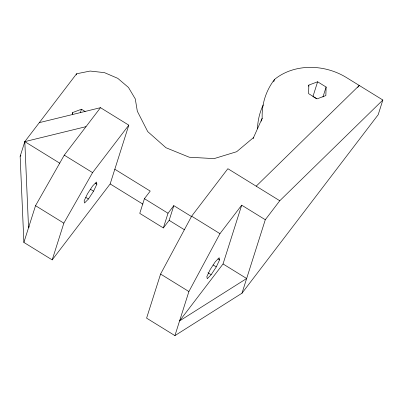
<?xml version="1.0" encoding="UTF-8"?>
<svg xmlns="http://www.w3.org/2000/svg" width="403" height="403" viewBox="0 0 403 403"><rect width="100%" height="100%" fill="white"/><g stroke="black" fill="none" stroke-linecap="round" stroke-linejoin="round"><path stroke-width="0.6" d="M72.646 114.361L72.706 112.533L81.471 109.233L85.184 111.525M308.859 85.083L308.587 93.627L317.085 98.871L325.851 95.571L326.118 87.028L317.624 81.784L308.859 85.083L308.481 86.262M39.303 122.643L100.488 107.682L128.804 125.157L110.16 183.939L52.199 259.895L23.878 242.42L20.15 156.329L24.81 141.634L76.595 73.774L90.156 71.054L104.458 72.641L117.772 78.343L128.476 87.461L135.272 98.896L137.332 111.248L147.715 131.585L165.95 147.725L189.259 157.22L214.094 158.616L236.672 151.709L253.552 137.544L262.177 118.281A84.595 70.706 17.6 0 1 274.463 79.502A58.375 48.793 17.6 0 1 346.565 77.628L382.85 100.02L378.19 114.714L241.986 293.213L174.917 335.618L146.596 318.143L160.58 274.055L191.642 216.179L227.866 168.706L279.783 200.744L382.85 100.02M76.222 74.948L76.595 73.774M23.878 242.42L35.535 205.681L64.263 155.155L100.488 107.682M72.333 113.706L72.706 112.533M80.348 112.759L81.471 109.233M52.199 259.895L63.855 223.156L92.579 172.625L128.804 125.157M114.82 169.245L150.218 191.087L144.425 198.684L139.76 213.378L163.361 227.942L169.154 220.345L173.819 205.646L191.783 216.733M163.361 227.942L168.021 213.242L173.819 205.646M174.917 335.618L188.901 291.53L219.962 233.654L241.694 205.172L265.295 219.731L241.986 293.213M253.18 138.718L253.552 137.544M261.245 121.222L262.177 118.281M273.718 81.849L274.463 79.502M223.045 263.955L246.646 278.518L179.577 320.924L223.045 263.955L241.694 205.172M317.624 81.784L312.96 96.483L316.677 98.775M322.949 97.022L326.118 87.028M93.561 191.188L96.876 184.171L96.463 182.045L92.554 186.06L87.446 193.858L84.126 200.88L84.544 203.006L88.453 198.991L93.561 191.188L90.353 189.209M216.275 266.912L219.595 259.895L219.177 257.769L215.273 261.784L210.159 269.582L206.845 276.604L207.263 278.73L211.167 274.715L216.275 266.912L213.071 264.932M20.15 156.329L20.911 155.331M29.303 226.723L28.542 227.725L24.81 141.634L85.995 126.668M357.723 87.456L359.249 85.456L256.182 186.181M265.295 219.731L279.783 200.744M191.642 216.179L219.962 233.654M144.425 198.684L168.021 213.242M64.263 155.155L92.579 172.625M110.16 183.939L142.914 204.15M169.154 220.345L184.478 229.801M95.274 183.179L96.876 184.171M217.993 258.902L219.595 259.895M24.81 141.634L59.815 163.23M85.779 197.344L88.453 198.991M207.963 272.735L211.167 274.715M160.58 274.055L188.901 291.53M35.535 205.681L63.855 223.156M257.502 128.547A84.595 70.706 17.6 0 1 263.23 104.951"/></g></svg>
